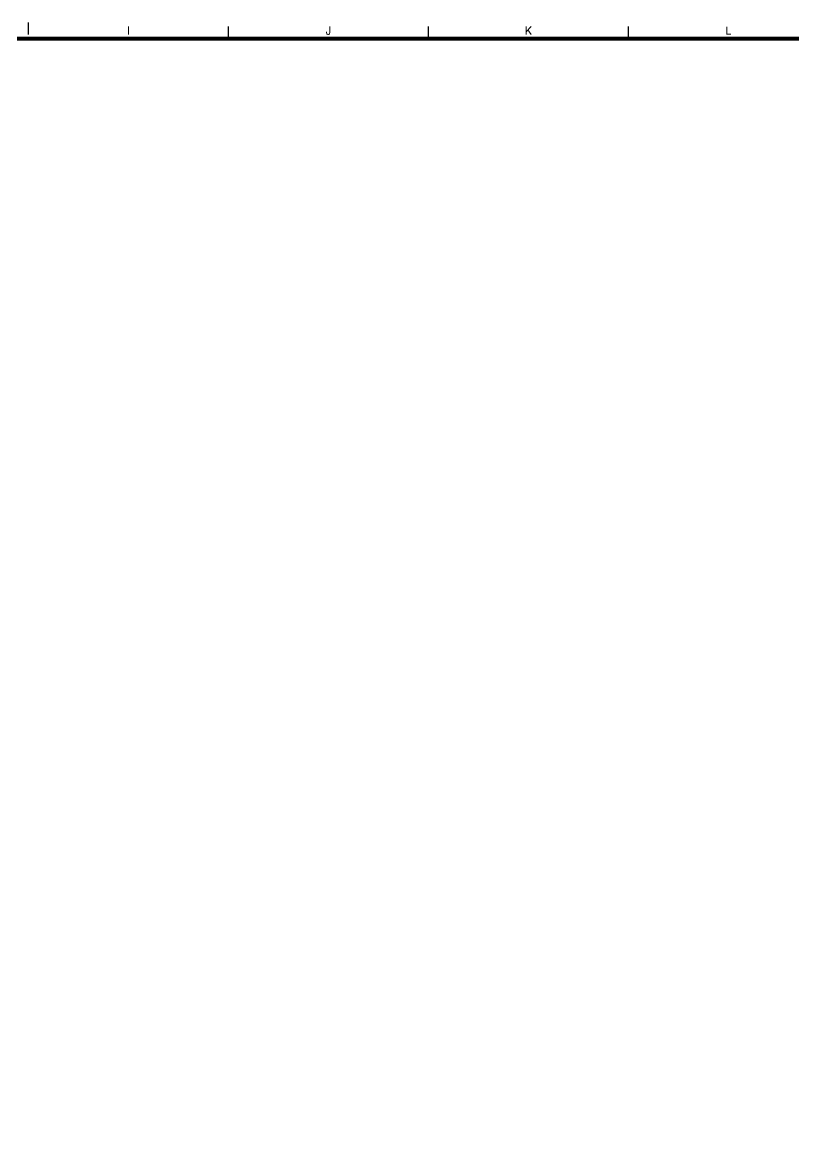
# Model space of a CAD drawing. Extents: x -425 to 6552, y -3049 to 3105.
# Drawn here: x 3568.7 to 3761.5, y -2282.8 to -2001.3 of the extents above; entities that cross this region are included whole.
import ezdxf
from ezdxf.enums import TextEntityAlignment as Align

# ---------------------------------------------------------------- set-up
doc = ezdxf.new("R2010")
doc.units = 0
doc.layers.get('0').update_dxf_attribs({"linetype": 'CONTINUOUS'})
doc.styles.add('SIM', font='simplex')
doc.styles.get("Standard").update_dxf_attribs({"font": 'gulim.ttc', "width": 0.8, "height": 2})

msp = doc.modelspace()

# ---------------------------------------------------------------- linework, layer by layer
for p, q in [((3570.24, -2004.26), (3570.24, -2001.26)), ((3620.24, -2005.26), (3620.24, -2002.26)), ((3670.24, -2005.26), (3670.24, -2002.26)), ((3720.24, -2005.26), (3720.24, -2002.26))]:
    msp.add_line(p, q)
at = {"const_width": 1}
msp.add_lwpolyline([(3970.24, -2005.26), (3170.24, -2005.26), (3170.24, -2555.26), (3970.24, -2555.26)], close=True, dxfattribs=at)

# ---------------------------------------------------------------- texts
at = {"style": 'SIM'}
for s, p in [('I', (3595.24, -2004.26)), ('J', (3645.24, -2004.26)), ('K', (3695.24, -2004.26))]:
    msp.add_text(s, height=2, dxfattribs=at).set_placement(p, align=Align.CENTER)
msp.add_text('L', height=2).set_placement((3745.24, -2003.26), align=Align.MIDDLE)

doc.saveas('drawing.dxf')
